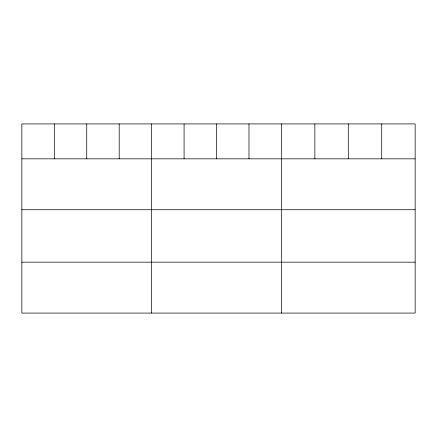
<?xml version="1.0" encoding="UTF-8"?>
<svg xmlns="http://www.w3.org/2000/svg" width="437" height="437" viewBox="0 0 437 437"><rect width="100%" height="100%" fill="white"/><g stroke="black" fill="none" stroke-linecap="round" stroke-linejoin="round"><path stroke-width="0.66" d="M415.15 158.833L415.15 313.078L21.85 313.078L21.85 123.922L415.15 123.922L415.15 158.833L21.85 158.833M21.85 209.733L415.15 209.733M21.85 262.178L415.15 262.178M381.719 123.922L381.719 158.833M348.289 123.922L348.289 158.833M314.858 123.922L314.858 158.833M281.428 123.922L281.428 313.078M248.981 123.922L248.981 158.833M216.534 123.922L216.534 158.833M184.086 123.922L184.086 158.833M151.639 123.922L151.639 313.078M119.192 123.922L119.192 158.833M86.745 123.922L86.745 158.833M54.297 123.922L54.297 158.833"/></g></svg>
